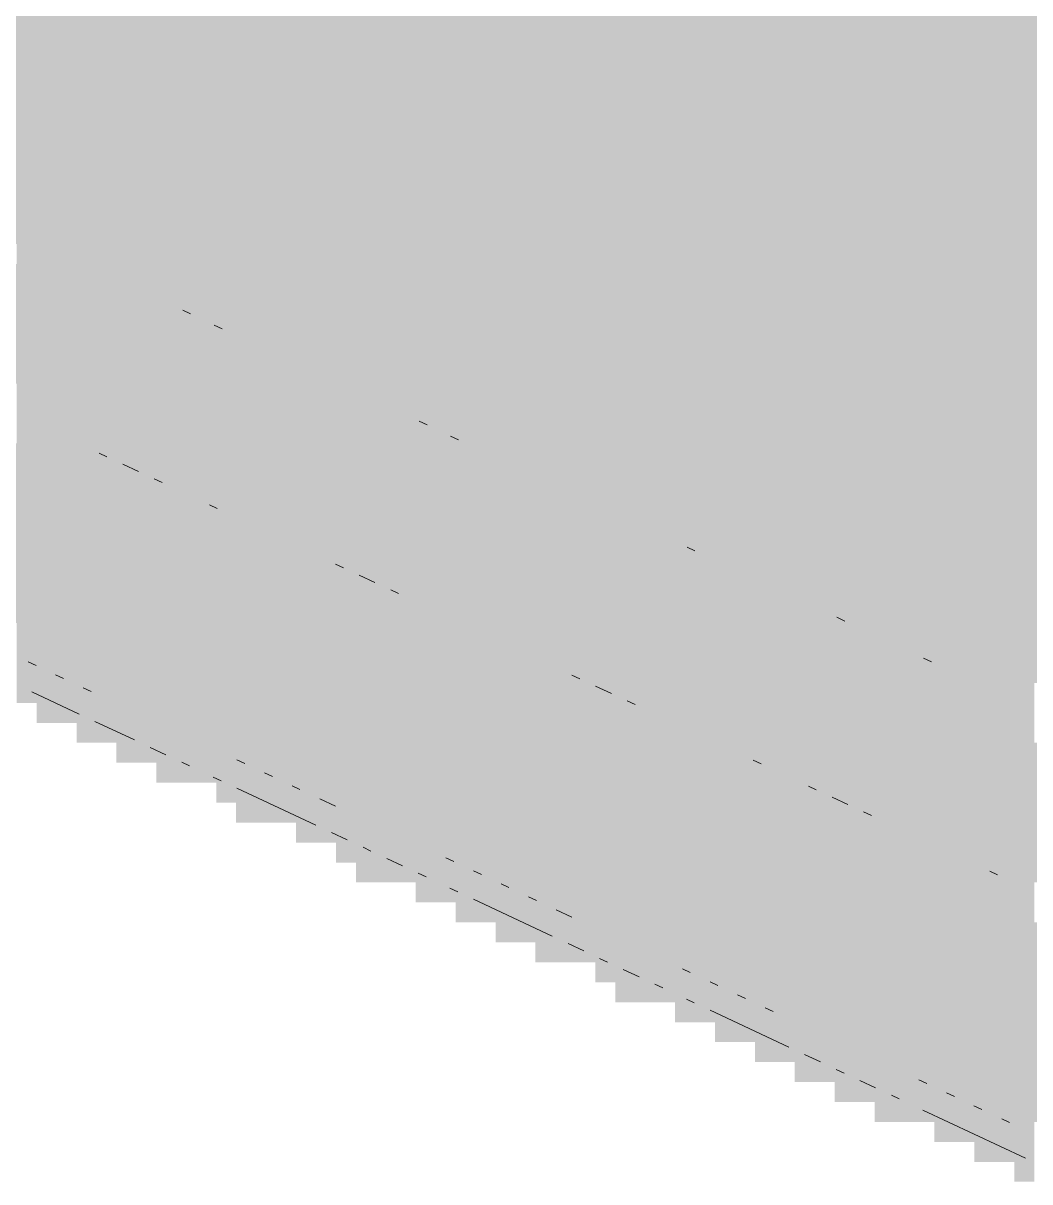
# Paper-space layout '03 3D Building and Roof' of a CAD drawing. Header units: millimetres. Extents: x 5 to 415, y 5 to 292.
# Drawn here: x 251.5 to 256.36, y 60.73 to 66.33 of the extents above; entities that cross this region are included whole.
import ezdxf

# ---------------------------------------------------------------- set-up
doc = ezdxf.new("R2010")
doc.units = ezdxf.units.MM
doc.layers.add('EXISTING', color=7, linetype='Continuous')
doc.layers.add('IMAGES', color=7, linetype='Continuous')

# ---------------------------------------------------------------- blocks, each defined once
blk = doc.blocks.new('SHEET_03')
at = {"layer": 'EXISTING', "color": 250, "lineweight": 9}
for p, q in [((252.3035, 64.9237), (252.2654, 64.9416)), ((252.4557, 64.8522), (252.4177, 64.8701)), ((253.4455, 64.3875), (253.4074, 64.4054)), ((253.5978, 64.3161), (253.5597, 64.3339)), ((251.8617, 64.2516), (251.8997, 64.2338)), ((251.9759, 64.198), (252.052, 64.1623)), ((252.1282, 64.1265), (252.1662, 64.1087)), ((252.3946, 64.0014), (252.4327, 63.9836)), ((254.7398, 63.7799), (254.7017, 63.7978)), ((253.0037, 63.7155), (253.0418, 63.6976)), ((253.1179, 63.6619), (253.194, 63.6261)), ((253.2702, 63.5904), (253.3082, 63.5725)), ((255.4631, 63.4403), (255.425, 63.4582)), ((255.8818, 63.2438), (255.8437, 63.2616)), ((251.5571, 63.225), (251.5191, 63.2429)), ((251.6514, 63.1808), (251.6895, 63.1629)), ((254.1457, 63.1793), (254.1838, 63.1615)), ((251.7656, 62.9907), (251.5371, 63.098)), ((251.8236, 63.0999), (251.7855, 63.1178)), ((254.2599, 63.1257), (254.3361, 63.09)), ((254.4122, 63.0542), (254.4503, 63.0364)), ((252.0322, 62.8655), (251.8418, 62.9549)), ((252.1846, 62.794), (252.1084, 62.8298)), ((252.2988, 62.7404), (252.2607, 62.7583)), ((252.5273, 62.7696), (252.5654, 62.7517)), ((255.0213, 62.7683), (255.0593, 62.7504)), ((252.6992, 62.6889), (252.6611, 62.7067)), ((252.4511, 62.6689), (252.4131, 62.6867)), ((252.7939, 62.6444), (252.832, 62.6265)), ((255.2878, 62.6432), (255.3258, 62.6253)), ((252.9082, 62.4543), (252.5273, 62.6331)), ((253.0037, 62.5459), (252.9276, 62.5816)), ((255.402, 62.5896), (255.4781, 62.5538)), ((255.5542, 62.5181), (255.5923, 62.5002)), ((253.0605, 62.3828), (252.9843, 62.4186)), ((253.1747, 62.3292), (253.1367, 62.347)), ((253.3271, 62.2576), (253.2509, 62.2934)), ((253.5747, 62.2778), (253.5367, 62.2957)), ((253.4413, 62.204), (253.4032, 62.2219)), ((253.6698, 62.2332), (253.7079, 62.2153)), ((256.1633, 62.2321), (256.2014, 62.2143)), ((253.5937, 62.1325), (253.5556, 62.1504)), ((253.8412, 62.1527), (253.8031, 62.1706)), ((254.0507, 61.9179), (253.6698, 62.0967)), ((253.9364, 62.108), (253.9745, 62.0901)), ((254.1457, 62.0098), (254.0696, 62.0455)), ((254.203, 61.8464), (254.1268, 61.8822)), ((254.3172, 61.7928), (254.2792, 61.8107)), ((254.4696, 61.7213), (254.3934, 61.757)), ((254.7167, 61.7417), (254.6787, 61.7596)), ((254.5838, 61.6676), (254.5458, 61.6855)), ((254.8123, 61.6968), (254.8504, 61.6789)), ((254.9832, 61.6166), (254.9451, 61.6345)), ((254.7362, 61.5961), (254.6981, 61.614)), ((255.0789, 61.5716), (255.117, 61.5538)), ((255.1932, 61.3816), (254.8123, 61.5604)), ((255.3455, 61.31), (255.2693, 61.3458)), ((255.4598, 61.2564), (255.4217, 61.2743)), ((255.6121, 61.1849), (255.5359, 61.2206)), ((255.8588, 61.2055), (255.8207, 61.2234)), ((255.7263, 61.1313), (255.6883, 61.1491)), ((255.9548, 61.1604), (255.9929, 61.1425)), ((256.3357, 60.8452), (255.8406, 61.0776)), ((256.1252, 61.0804), (256.0872, 61.0983)), ((256.2214, 61.0353), (256.2595, 61.0174))]:
    blk.add_line(p, q, dxfattribs=at)
at = {"layer": 'IMAGES', "color": 7}
for points in [[(249.5364, 66.3224), (267.2673, 66.3224), (249.5364, 66.4188), (267.2673, 66.4188)], [(249.8255, 66.226), (267.5564, 66.226), (249.8255, 66.3224), (267.5564, 66.3224)], [(250.0182, 66.1296), (267.7491, 66.1296), (250.0182, 66.226), (267.7491, 66.226)], [(250.2109, 66.0332), (268.0382, 66.0332), (250.2109, 66.1296), (268.0382, 66.1296)], [(250.4036, 65.9368), (268.1345, 65.9368), (250.4036, 66.0332), (268.1345, 66.0332)], [(250.6927, 65.8404), (267.8455, 65.8404), (250.6927, 65.9368), (267.8455, 65.9368)], [(250.7891, 65.744), (267.7491, 65.744), (250.7891, 65.8404), (267.7491, 65.8404)], [(251.0782, 65.6476), (267.5564, 65.6476), (251.0782, 65.744), (267.5564, 65.744)], [(251.2709, 65.5512), (267.46, 65.5512), (251.2709, 65.6476), (267.46, 65.6476)], [(251.3673, 65.4548), (267.46, 65.4548), (251.3673, 65.5512), (267.46, 65.5512)], [(251.3673, 65.3584), (251.56, 65.3584), (251.3673, 65.4548), (251.56, 65.4548)], [(251.56, 65.3584), (251.6564, 65.3584), (251.56, 65.4548), (251.6564, 65.4548)], [(251.6564, 65.3584), (267.46, 65.3584), (251.6564, 65.4548), (267.46, 65.4548)], [(251.3673, 65.262), (251.56, 65.262), (251.3673, 65.3584), (251.56, 65.3584)], [(251.56, 65.262), (251.6564, 65.262), (251.56, 65.3584), (251.6564, 65.3584)], [(251.6564, 65.262), (251.7527, 65.262), (251.6564, 65.3584), (251.7527, 65.3584)], [(251.7527, 65.262), (251.8491, 65.262), (251.7527, 65.3584), (251.8491, 65.3584)], [(251.8491, 65.262), (267.46, 65.262), (251.8491, 65.3584), (267.46, 65.3584)], [(251.4636, 65.1656), (251.56, 65.1656), (251.4636, 65.262), (251.56, 65.262)], [(251.56, 65.1656), (251.6564, 65.1656), (251.56, 65.262), (251.6564, 65.262)], [(251.6564, 65.1656), (251.7527, 65.1656), (251.6564, 65.262), (251.7527, 65.262)], [(251.7527, 65.1656), (251.8491, 65.1656), (251.7527, 65.262), (251.8491, 65.262)], [(251.8491, 65.1656), (251.9455, 65.1656), (251.8491, 65.262), (251.9455, 65.262)], [(251.9455, 65.1656), (252.0418, 65.1656), (251.9455, 65.262), (252.0418, 65.262)], [(252.0418, 65.1656), (252.1382, 65.1656), (252.0418, 65.262), (252.1382, 65.262)], [(252.1382, 65.1656), (267.5564, 65.1656), (252.1382, 65.262), (267.5564, 65.262)], [(250.3073, 65.0692), (251.7527, 65.0692), (250.3073, 65.1656), (251.7527, 65.1656)], [(251.7527, 65.0692), (251.8491, 65.0692), (251.7527, 65.1656), (251.8491, 65.1656)], [(251.8491, 65.0692), (251.9455, 65.0692), (251.8491, 65.1656), (251.9455, 65.1656)], [(251.9455, 65.0692), (252.0418, 65.0692), (251.9455, 65.1656), (252.0418, 65.1656)], [(252.0418, 65.0692), (252.1382, 65.0692), (252.0418, 65.1656), (252.1382, 65.1656)], [(252.1382, 65.0692), (252.2345, 65.0692), (252.1382, 65.1656), (252.2345, 65.1656)], [(252.2345, 65.0692), (267.6527, 65.0692), (252.2345, 65.1656), (267.6527, 65.1656)], [(250.5964, 64.9728), (251.7527, 64.9728), (250.5964, 65.0692), (251.7527, 65.0692)], [(251.7527, 64.9728), (251.9455, 64.9728), (251.7527, 65.0692), (251.9455, 65.0692)], [(251.9455, 64.9728), (252.0418, 64.9728), (251.9455, 65.0692), (252.0418, 65.0692)], [(252.0418, 64.9728), (252.2345, 64.9728), (252.0418, 65.0692), (252.2345, 65.0692)], [(252.2345, 64.9728), (252.3309, 64.9728), (252.2345, 65.0692), (252.3309, 65.0692)], [(252.3309, 64.9728), (252.5236, 64.9728), (252.3309, 65.0692), (252.5236, 65.0692)], [(252.5236, 64.9728), (267.8455, 64.9728), (252.5236, 65.0692), (267.8455, 65.0692)], [(250.8855, 64.8764), (251.9455, 64.8764), (250.8855, 64.9728), (251.9455, 64.9728)], [(251.9455, 64.8764), (252.0418, 64.8764), (251.9455, 64.9728), (252.0418, 64.9728)], [(252.0418, 64.8764), (252.1382, 64.8764), (252.0418, 64.9728), (252.1382, 64.9728)], [(252.1382, 64.8764), (252.2345, 64.8764), (252.1382, 64.9728), (252.2345, 64.9728)], [(252.2345, 64.8764), (252.4273, 64.8764), (252.2345, 64.9728), (252.4273, 64.9728)], [(252.4273, 64.8764), (252.5236, 64.8764), (252.4273, 64.9728), (252.5236, 64.9728)], [(252.5236, 64.8764), (252.62, 64.8764), (252.5236, 64.9728), (252.62, 64.9728)], [(252.62, 64.8764), (252.7164, 64.8764), (252.62, 64.9728), (252.7164, 64.9728)], [(252.7164, 64.8764), (268.1345, 64.8764), (252.7164, 64.9728), (268.1345, 64.9728)], [(250.9818, 64.78), (252.1382, 64.78), (250.9818, 64.8764), (252.1382, 64.8764)], [(252.1382, 64.78), (252.2345, 64.78), (252.1382, 64.8764), (252.2345, 64.8764)], [(252.2345, 64.78), (252.4273, 64.78), (252.2345, 64.8764), (252.4273, 64.8764)], [(252.4273, 64.78), (252.7164, 64.78), (252.4273, 64.8764), (252.7164, 64.8764)], [(252.7164, 64.78), (252.8127, 64.78), (252.7164, 64.8764), (252.8127, 64.8764)], [(252.8127, 64.78), (268.2309, 64.78), (252.8127, 64.8764), (268.2309, 64.8764)], [(251.1745, 64.6836), (252.4273, 64.6836), (251.1745, 64.78), (252.4273, 64.78)], [(252.4273, 64.6836), (252.5236, 64.6836), (252.4273, 64.78), (252.5236, 64.78)], [(252.5236, 64.6836), (252.62, 64.6836), (252.5236, 64.78), (252.62, 64.78)], [(252.62, 64.6836), (252.8127, 64.6836), (252.62, 64.78), (252.8127, 64.78)], [(252.8127, 64.6836), (253.0055, 64.6836), (252.8127, 64.78), (253.0055, 64.78)], [(253.0055, 64.6836), (253.1018, 64.6836), (253.0055, 64.78), (253.1018, 64.78)], [(253.1018, 64.6836), (268.52, 64.6836), (253.1018, 64.78), (268.52, 64.78)], [(251.3673, 64.5872), (252.5236, 64.5872), (251.3673, 64.6836), (252.5236, 64.6836)], [(252.5236, 64.5872), (252.62, 64.5872), (252.5236, 64.6836), (252.62, 64.6836)], [(252.62, 64.5872), (252.8127, 64.5872), (252.62, 64.6836), (252.8127, 64.6836)], [(252.8127, 64.5872), (252.9091, 64.5872), (252.8127, 64.6836), (252.9091, 64.6836)], [(252.9091, 64.5872), (253.0055, 64.5872), (252.9091, 64.6836), (253.0055, 64.6836)], [(253.0055, 64.5872), (253.1018, 64.5872), (253.0055, 64.6836), (253.1018, 64.6836)], [(253.1018, 64.5872), (253.1982, 64.5872), (253.1018, 64.6836), (253.1982, 64.6836)], [(253.1982, 64.5872), (253.2945, 64.5872), (253.1982, 64.6836), (253.2945, 64.6836)], [(253.2945, 64.5872), (268.6164, 64.5872), (253.2945, 64.6836), (268.6164, 64.6836)], [(251.4636, 64.4908), (251.56, 64.4908), (251.4636, 64.5872), (251.56, 64.5872)], [(251.56, 64.4908), (252.8127, 64.4908), (251.56, 64.5872), (252.8127, 64.5872)], [(252.8127, 64.4908), (252.9091, 64.4908), (252.8127, 64.5872), (252.9091, 64.5872)], [(252.9091, 64.4908), (253.0055, 64.4908), (252.9091, 64.5872), (253.0055, 64.5872)], [(253.0055, 64.4908), (253.1018, 64.4908), (253.0055, 64.5872), (253.1018, 64.5872)], [(253.1018, 64.4908), (253.2945, 64.4908), (253.1018, 64.5872), (253.2945, 64.5872)], [(253.2945, 64.4908), (253.5836, 64.4908), (253.2945, 64.5872), (253.5836, 64.5872)], [(253.5836, 64.4908), (268.8091, 64.4908), (253.5836, 64.5872), (268.8091, 64.5872)], [(251.4636, 64.3944), (251.56, 64.3944), (251.4636, 64.4908), (251.56, 64.4908)], [(251.56, 64.3944), (251.6564, 64.3944), (251.56, 64.4908), (251.6564, 64.4908)], [(251.6564, 64.3944), (251.7527, 64.3944), (251.6564, 64.4908), (251.7527, 64.4908)], [(251.7527, 64.3944), (253.0055, 64.3944), (251.7527, 64.4908), (253.0055, 64.4908)], [(253.0055, 64.3944), (253.1018, 64.3944), (253.0055, 64.4908), (253.1018, 64.4908)], [(253.1018, 64.3944), (253.1982, 64.3944), (253.1018, 64.4908), (253.1982, 64.4908)], [(253.1982, 64.3944), (253.2945, 64.3944), (253.1982, 64.4908), (253.2945, 64.4908)], [(253.2945, 64.3944), (253.3909, 64.3944), (253.2945, 64.4908), (253.3909, 64.4908)], [(253.3909, 64.3944), (253.4873, 64.3944), (253.3909, 64.4908), (253.4873, 64.4908)], [(253.4873, 64.3944), (253.5836, 64.3944), (253.4873, 64.4908), (253.5836, 64.4908)], [(253.5836, 64.3944), (253.68, 64.3944), (253.5836, 64.4908), (253.68, 64.4908)], [(253.68, 64.3944), (272.8564, 64.3944), (253.68, 64.4908), (272.8564, 64.4908)], [(251.4636, 64.298), (251.56, 64.298), (251.4636, 64.3944), (251.56, 64.3944)], [(251.56, 64.298), (251.7527, 64.298), (251.56, 64.3944), (251.7527, 64.3944)], [(251.7527, 64.298), (251.8491, 64.298), (251.7527, 64.3944), (251.8491, 64.3944)], [(251.8491, 64.298), (251.9455, 64.298), (251.8491, 64.3944), (251.9455, 64.3944)], [(251.9455, 64.298), (252.0418, 64.298), (251.9455, 64.3944), (252.0418, 64.3944)], [(252.0418, 64.298), (252.1382, 64.298), (252.0418, 64.3944), (252.1382, 64.3944)], [(252.1382, 64.298), (253.1018, 64.298), (252.1382, 64.3944), (253.1018, 64.3944)], [(253.1018, 64.298), (253.2945, 64.298), (253.1018, 64.3944), (253.2945, 64.3944)], [(253.2945, 64.298), (253.3909, 64.298), (253.2945, 64.3944), (253.3909, 64.3944)], [(253.3909, 64.298), (253.4873, 64.298), (253.3909, 64.3944), (253.4873, 64.3944)], [(253.4873, 64.298), (253.5836, 64.298), (253.4873, 64.3944), (253.5836, 64.3944)], [(253.5836, 64.298), (253.68, 64.298), (253.5836, 64.3944), (253.68, 64.3944)], [(253.68, 64.298), (253.7764, 64.298), (253.68, 64.3944), (253.7764, 64.3944)], [(253.7764, 64.298), (253.8727, 64.298), (253.7764, 64.3944), (253.8727, 64.3944)], [(253.8727, 64.298), (272.5673, 64.298), (253.8727, 64.3944), (272.5673, 64.3944)], [(249.5364, 64.2016), (251.56, 64.2016), (249.5364, 64.298), (251.56, 64.298)], [(251.56, 64.2016), (251.6564, 64.2016), (251.56, 64.298), (251.6564, 64.298)], [(251.6564, 64.2016), (251.7527, 64.2016), (251.6564, 64.298), (251.7527, 64.298)], [(251.7527, 64.2016), (251.8491, 64.2016), (251.7527, 64.298), (251.8491, 64.298)], [(251.8491, 64.2016), (251.9455, 64.2016), (251.8491, 64.298), (251.9455, 64.298)], [(251.9455, 64.2016), (252.0418, 64.2016), (251.9455, 64.298), (252.0418, 64.298)], [(252.0418, 64.2016), (252.1382, 64.2016), (252.0418, 64.298), (252.1382, 64.298)], [(252.1382, 64.2016), (252.2345, 64.2016), (252.1382, 64.298), (252.2345, 64.298)], [(252.2345, 64.2016), (253.3909, 64.2016), (252.2345, 64.298), (253.3909, 64.298)], [(253.3909, 64.2016), (253.4873, 64.2016), (253.3909, 64.298), (253.4873, 64.298)], [(253.4873, 64.2016), (253.5836, 64.2016), (253.4873, 64.298), (253.5836, 64.298)], [(253.5836, 64.2016), (253.68, 64.2016), (253.5836, 64.298), (253.68, 64.298)], [(253.68, 64.1052), (253.7764, 64.1052), (253.68, 64.298), (253.7764, 64.298)], [(253.7764, 64.2016), (253.8727, 64.2016), (253.7764, 64.298), (253.8727, 64.298)], [(253.8727, 64.2016), (253.9691, 64.2016), (253.8727, 64.298), (253.9691, 64.298)], [(253.9691, 64.2016), (254.0655, 64.2016), (253.9691, 64.298), (254.0655, 64.298)], [(254.0655, 64.2016), (254.1618, 64.2016), (254.0655, 64.298), (254.1618, 64.298)], [(254.1618, 64.2016), (272.4709, 64.2016), (254.1618, 64.298), (272.4709, 64.298)], [(249.7291, 64.1052), (251.8491, 64.1052), (249.7291, 64.2016), (251.8491, 64.2016)], [(251.8491, 64.1052), (251.9455, 64.1052), (251.8491, 64.2016), (251.9455, 64.2016)], [(251.9455, 64.1052), (252.0418, 64.1052), (251.9455, 64.2016), (252.0418, 64.2016)], [(252.0418, 64.1052), (252.1382, 64.1052), (252.0418, 64.2016), (252.1382, 64.2016)], [(252.1382, 64.1052), (252.2345, 64.1052), (252.1382, 64.2016), (252.2345, 64.2016)], [(252.2345, 64.1052), (252.3309, 64.1052), (252.2345, 64.2016), (252.3309, 64.2016)], [(252.3309, 64.1052), (252.5236, 64.1052), (252.3309, 64.2016), (252.5236, 64.2016)], [(252.5236, 64.1052), (253.5836, 64.1052), (252.5236, 64.2016), (253.5836, 64.2016)], [(253.5836, 64.1052), (253.68, 64.1052), (253.5836, 64.2016), (253.68, 64.2016)], [(253.7764, 64.1052), (253.8727, 64.1052), (253.7764, 64.2016), (253.8727, 64.2016)], [(253.8727, 64.1052), (253.9691, 64.1052), (253.8727, 64.2016), (253.9691, 64.2016)], [(253.9691, 64.1052), (254.0655, 64.1052), (253.9691, 64.2016), (254.0655, 64.2016)], [(254.0655, 64.1052), (254.1618, 64.1052), (254.0655, 64.2016), (254.1618, 64.2016)], [(254.1618, 64.1052), (254.2582, 64.1052), (254.1618, 64.2016), (254.2582, 64.2016)], [(254.2582, 64.1052), (272.0855, 64.1052), (254.2582, 64.2016), (272.0855, 64.2016)], [(249.9218, 64.0088), (252.0418, 64.0088), (249.9218, 64.1052), (252.0418, 64.1052)], [(252.0418, 64.0088), (252.1382, 64.0088), (252.0418, 64.1052), (252.1382, 64.1052)], [(252.1382, 64.0088), (252.3309, 64.0088), (252.1382, 64.1052), (252.3309, 64.1052)], [(252.3309, 64.0088), (252.5236, 64.0088), (252.3309, 64.1052), (252.5236, 64.1052)], [(252.5236, 64.0088), (252.62, 64.0088), (252.5236, 64.1052), (252.62, 64.1052)], [(252.62, 64.0088), (252.7164, 64.0088), (252.62, 64.1052), (252.7164, 64.1052)], [(252.7164, 64.0088), (253.8727, 64.0088), (252.7164, 64.1052), (253.8727, 64.1052)], [(253.8727, 64.0088), (253.9691, 64.0088), (253.8727, 64.1052), (253.9691, 64.1052)], [(253.9691, 64.0088), (254.0655, 64.0088), (253.9691, 64.1052), (254.0655, 64.1052)], [(254.0655, 64.0088), (254.1618, 64.0088), (254.0655, 64.1052), (254.1618, 64.1052)], [(254.1618, 64.0088), (254.2582, 64.0088), (254.1618, 64.1052), (254.2582, 64.1052)], [(254.2582, 64.0088), (254.4509, 64.0088), (254.2582, 64.1052), (254.4509, 64.1052)], [(254.4509, 64.0088), (254.5473, 64.0088), (254.4509, 64.1052), (254.5473, 64.1052)], [(254.5473, 64.0088), (271.9891, 64.0088), (254.5473, 64.1052), (271.9891, 64.1052)], [(250.1145, 63.9124), (252.1382, 63.9124), (250.1145, 64.0088), (252.1382, 64.0088)], [(252.1382, 63.9124), (252.2345, 63.9124), (252.1382, 64.0088), (252.2345, 64.0088)], [(252.2345, 63.9124), (252.3309, 63.9124), (252.2345, 64.0088), (252.3309, 64.0088)], [(252.3309, 63.9124), (252.4273, 63.9124), (252.3309, 64.0088), (252.4273, 64.0088)], [(252.4273, 63.9124), (252.5236, 63.9124), (252.4273, 64.0088), (252.5236, 64.0088)], [(252.5236, 63.816), (252.62, 63.816), (252.5236, 64.0088), (252.62, 64.0088)], [(252.62, 63.9124), (252.7164, 63.9124), (252.62, 64.0088), (252.7164, 64.0088)], [(252.7164, 63.9124), (252.8127, 63.9124), (252.7164, 64.0088), (252.8127, 64.0088)], [(252.8127, 63.9124), (253.9691, 63.9124), (252.8127, 64.0088), (253.9691, 64.0088)], [(253.9691, 63.9124), (254.0655, 63.9124), (253.9691, 64.0088), (254.0655, 64.0088)], [(254.0655, 63.9124), (254.1618, 63.9124), (254.0655, 64.0088), (254.1618, 64.0088)], [(254.1618, 63.9124), (254.2582, 63.9124), (254.1618, 64.0088), (254.2582, 64.0088)], [(254.2582, 63.9124), (254.5473, 63.9124), (254.2582, 64.0088), (254.5473, 64.0088)], [(254.5473, 63.9124), (254.6436, 63.9124), (254.5473, 64.0088), (254.6436, 64.0088)], [(254.6436, 63.9124), (254.74, 63.9124), (254.6436, 64.0088), (254.74, 64.0088)], [(254.74, 63.9124), (271.7964, 63.9124), (254.74, 64.0088), (271.7964, 64.0088)], [(250.4036, 63.816), (252.4273, 63.816), (250.4036, 63.9124), (252.4273, 63.9124)], [(252.4273, 63.816), (252.5236, 63.816), (252.4273, 63.9124), (252.5236, 63.9124)], [(252.62, 63.816), (252.7164, 63.816), (252.62, 63.9124), (252.7164, 63.9124)], [(252.7164, 63.816), (252.9091, 63.816), (252.7164, 63.9124), (252.9091, 63.9124)], [(252.9091, 63.816), (253.0055, 63.816), (252.9091, 63.9124), (253.0055, 63.9124)], [(253.0055, 63.816), (253.1018, 63.816), (253.0055, 63.9124), (253.1018, 63.9124)], [(253.1018, 63.816), (254.2582, 63.816), (253.1018, 63.9124), (254.2582, 63.9124)], [(254.2582, 63.816), (254.3545, 63.816), (254.2582, 63.9124), (254.3545, 63.9124)], [(254.3545, 63.816), (254.4509, 63.816), (254.3545, 63.9124), (254.4509, 63.9124)], [(254.4509, 63.816), (254.5473, 63.816), (254.4509, 63.9124), (254.5473, 63.9124)], [(254.5473, 63.816), (254.6436, 63.816), (254.5473, 63.9124), (254.6436, 63.9124)], [(254.6436, 63.816), (254.74, 63.816), (254.6436, 63.9124), (254.74, 63.9124)], [(254.74, 63.816), (254.8364, 63.816), (254.74, 63.9124), (254.8364, 63.9124)], [(254.8364, 63.816), (254.9327, 63.816), (254.8364, 63.9124), (254.9327, 63.9124)], [(254.9327, 63.816), (271.5073, 63.816), (254.9327, 63.9124), (271.5073, 63.9124)], [(250.5964, 63.7196), (252.62, 63.7196), (250.5964, 63.816), (252.62, 63.816)], [(252.62, 63.7196), (252.7164, 63.7196), (252.62, 63.816), (252.7164, 63.816)], [(252.7164, 63.7196), (252.8127, 63.7196), (252.7164, 63.816), (252.8127, 63.816)], [(252.8127, 63.7196), (252.9091, 63.7196), (252.8127, 63.816), (252.9091, 63.816)], [(252.9091, 63.7196), (253.0055, 63.7196), (252.9091, 63.816), (253.0055, 63.816)], [(253.0055, 63.7196), (253.1018, 63.7196), (253.0055, 63.816), (253.1018, 63.816)], [(253.1018, 63.7196), (253.1982, 63.7196), (253.1018, 63.816), (253.1982, 63.816)], [(253.1982, 63.7196), (253.2945, 63.7196), (253.1982, 63.816), (253.2945, 63.816)], [(253.2945, 63.7196), (254.4509, 63.7196), (253.2945, 63.816), (254.4509, 63.816)], [(254.4509, 63.7196), (254.5473, 63.7196), (254.4509, 63.816), (254.5473, 63.816)], [(254.5473, 63.7196), (254.6436, 63.7196), (254.5473, 63.816), (254.6436, 63.816)], [(254.6436, 63.7196), (254.74, 63.7196), (254.6436, 63.816), (254.74, 63.816)], [(254.74, 63.7196), (254.8364, 63.7196), (254.74, 63.816), (254.8364, 63.816)], [(254.8364, 63.7196), (254.9327, 63.7196), (254.8364, 63.816), (254.9327, 63.816)], [(254.9327, 63.7196), (255.0291, 63.7196), (254.9327, 63.816), (255.0291, 63.816)], [(255.0291, 63.7196), (271.4109, 63.7196), (255.0291, 63.816), (271.4109, 63.816)], [(250.6927, 63.6232), (252.8127, 63.6232), (250.6927, 63.7196), (252.8127, 63.7196)], [(252.8127, 63.6232), (252.9091, 63.6232), (252.8127, 63.7196), (252.9091, 63.7196)], [(252.9091, 63.6232), (253.1982, 63.6232), (252.9091, 63.7196), (253.1982, 63.7196)], [(253.1982, 63.6232), (253.2945, 63.6232), (253.1982, 63.7196), (253.2945, 63.7196)], [(253.2945, 63.6232), (253.3909, 63.6232), (253.2945, 63.7196), (253.3909, 63.7196)], [(253.3909, 63.6232), (253.4873, 63.6232), (253.3909, 63.7196), (253.4873, 63.7196)], [(253.4873, 63.6232), (254.5473, 63.6232), (253.4873, 63.7196), (254.5473, 63.7196)], [(254.5473, 63.6232), (254.74, 63.6232), (254.5473, 63.7196), (254.74, 63.7196)], [(254.74, 63.6232), (254.8364, 63.6232), (254.74, 63.7196), (254.8364, 63.7196)], [(254.8364, 63.6232), (254.9327, 63.6232), (254.8364, 63.7196), (254.9327, 63.7196)], [(254.9327, 63.6232), (255.0291, 63.6232), (254.9327, 63.7196), (255.0291, 63.7196)], [(255.0291, 63.6232), (255.1255, 63.6232), (255.0291, 63.7196), (255.1255, 63.7196)], [(255.1255, 63.6232), (255.2218, 63.6232), (255.1255, 63.7196), (255.2218, 63.7196)], [(255.2218, 63.6232), (255.3182, 63.6232), (255.2218, 63.7196), (255.3182, 63.7196)], [(255.3182, 63.6232), (255.4145, 63.6232), (255.3182, 63.7196), (255.4145, 63.7196)], [(255.4145, 63.6232), (271.1218, 63.6232), (255.4145, 63.7196), (271.1218, 63.7196)], [(250.9818, 63.5267), (253.0055, 63.5267), (250.9818, 63.6232), (253.0055, 63.6232)], [(253.0055, 63.5267), (253.1018, 63.5267), (253.0055, 63.6232), (253.1018, 63.6232)], [(253.1018, 63.5267), (253.1982, 63.5267), (253.1018, 63.6232), (253.1982, 63.6232)], [(253.1982, 63.5267), (253.2945, 63.5267), (253.1982, 63.6232), (253.2945, 63.6232)], [(253.2945, 63.5267), (253.3909, 63.5267), (253.2945, 63.6232), (253.3909, 63.6232)], [(253.3909, 63.5267), (253.4873, 63.5267), (253.3909, 63.6232), (253.4873, 63.6232)], [(253.4873, 63.5267), (253.5836, 63.5267), (253.4873, 63.6232), (253.5836, 63.6232)], [(253.5836, 63.5267), (254.9327, 63.5267), (253.5836, 63.6232), (254.9327, 63.6232)], [(254.9327, 63.5267), (255.1255, 63.5267), (254.9327, 63.6232), (255.1255, 63.6232)], [(255.1255, 63.5267), (255.4145, 63.5267), (255.1255, 63.6232), (255.4145, 63.6232)], [(255.4145, 63.5267), (255.5109, 63.5267), (255.4145, 63.6232), (255.5109, 63.6232)], [(255.5109, 63.5267), (255.6073, 63.5267), (255.5109, 63.6232), (255.6073, 63.6232)], [(255.6073, 63.5267), (270.9291, 63.5267), (255.6073, 63.6232), (270.9291, 63.6232)], [(251.1745, 63.4303), (253.2945, 63.4303), (251.1745, 63.5267), (253.2945, 63.5267)], [(253.2945, 63.4303), (253.5836, 63.4303), (253.2945, 63.5267), (253.5836, 63.5267)], [(253.5836, 63.4303), (253.68, 63.4303), (253.5836, 63.5267), (253.68, 63.5267)], [(253.68, 63.4303), (253.7764, 63.4303), (253.68, 63.5267), (253.7764, 63.5267)], [(253.7764, 63.4303), (253.8727, 63.4303), (253.7764, 63.5267), (253.8727, 63.5267)], [(253.8727, 63.4303), (255.2218, 63.4303), (253.8727, 63.5267), (255.2218, 63.5267)], [(255.2218, 63.4303), (255.3182, 63.4303), (255.2218, 63.5267), (255.3182, 63.5267)], [(255.3182, 63.4303), (255.6073, 63.4303), (255.3182, 63.5267), (255.6073, 63.5267)], [(255.6073, 63.4303), (255.7036, 63.4303), (255.6073, 63.5267), (255.7036, 63.5267)], [(255.7036, 63.4303), (255.8, 63.4303), (255.7036, 63.5267), (255.8, 63.5267)], [(255.8, 63.4303), (270.8327, 63.4303), (255.8, 63.5267), (270.8327, 63.5267)], [(251.4636, 63.3339), (253.3909, 63.3339), (251.4636, 63.4303), (253.3909, 63.4303)], [(253.3909, 63.3339), (253.4873, 63.3339), (253.3909, 63.4303), (253.4873, 63.4303)], [(253.4873, 63.3339), (253.68, 63.3339), (253.4873, 63.4303), (253.68, 63.4303)], [(253.68, 63.3339), (253.7764, 63.3339), (253.68, 63.4303), (253.7764, 63.4303)], [(253.7764, 63.3339), (253.8727, 63.3339), (253.7764, 63.4303), (253.8727, 63.4303)], [(253.8727, 63.3339), (253.9691, 63.3339), (253.8727, 63.4303), (253.9691, 63.4303)], [(253.9691, 63.3339), (254.0655, 63.3339), (253.9691, 63.4303), (254.0655, 63.4303)], [(254.0655, 63.3339), (255.3182, 63.3339), (254.0655, 63.4303), (255.3182, 63.4303)], [(255.3182, 63.3339), (255.4145, 63.3339), (255.3182, 63.4303), (255.4145, 63.4303)], [(255.4145, 63.3339), (255.5109, 63.3339), (255.4145, 63.4303), (255.5109, 63.4303)], [(255.5109, 63.3339), (255.6073, 63.3339), (255.5109, 63.4303), (255.6073, 63.4303)], [(255.6073, 63.3339), (255.7036, 63.3339), (255.6073, 63.4303), (255.7036, 63.4303)], [(255.7036, 63.3339), (255.8, 63.3339), (255.7036, 63.4303), (255.8, 63.4303)], [(255.8, 63.3339), (255.8964, 63.3339), (255.8, 63.4303), (255.8964, 63.4303)], [(255.8964, 63.3339), (255.9927, 63.3339), (255.8964, 63.4303), (255.9927, 63.4303)], [(255.9927, 63.3339), (270.64, 63.3339), (255.9927, 63.4303), (270.64, 63.4303)], [(251.4636, 63.2375), (251.56, 63.2375), (251.4636, 63.3339), (251.56, 63.3339)], [(251.56, 63.2375), (253.5836, 63.2375), (251.56, 63.3339), (253.5836, 63.3339)], [(253.5836, 63.2375), (253.68, 63.2375), (253.5836, 63.3339), (253.68, 63.3339)], [(253.68, 63.2375), (253.7764, 63.2375), (253.68, 63.3339), (253.7764, 63.3339)], [(253.7764, 63.2375), (253.8727, 63.2375), (253.7764, 63.3339), (253.8727, 63.3339)], [(253.8727, 63.2375), (253.9691, 63.2375), (253.8727, 63.3339), (253.9691, 63.3339)], [(253.9691, 63.2375), (254.0655, 63.2375), (253.9691, 63.3339), (254.0655, 63.3339)], [(254.0655, 63.2375), (254.1618, 63.2375), (254.0655, 63.3339), (254.1618, 63.3339)], [(254.1618, 63.2375), (254.2582, 63.2375), (254.1618, 63.3339), (254.2582, 63.3339)], [(254.2582, 63.2375), (255.4145, 63.2375), (254.2582, 63.3339), (255.4145, 63.3339)], [(255.4145, 63.2375), (255.5109, 63.2375), (255.4145, 63.3339), (255.5109, 63.3339)], [(255.5109, 63.2375), (255.6073, 63.2375), (255.5109, 63.3339), (255.6073, 63.3339)], [(255.6073, 63.2375), (255.7036, 63.2375), (255.6073, 63.3339), (255.7036, 63.3339)], [(255.7036, 63.2375), (255.9927, 63.2375), (255.7036, 63.3339), (255.9927, 63.3339)], [(255.9927, 63.2375), (256.1855, 63.2375), (255.9927, 63.3339), (256.1855, 63.3339)], [(256.1855, 63.2375), (270.4473, 63.2375), (256.1855, 63.3339), (270.4473, 63.3339)], [(251.4636, 63.1411), (251.6564, 63.1411), (251.4636, 63.2375), (251.6564, 63.2375)], [(251.6564, 63.1411), (251.7527, 63.1411), (251.6564, 63.2375), (251.7527, 63.2375)], [(251.7527, 63.1411), (253.8727, 63.1411), (251.7527, 63.2375), (253.8727, 63.2375)], [(253.8727, 63.1411), (254.0655, 63.1411), (253.8727, 63.2375), (254.0655, 63.2375)], [(254.0655, 63.1411), (254.1618, 63.1411), (254.0655, 63.2375), (254.1618, 63.2375)], [(254.1618, 63.1411), (254.2582, 63.1411), (254.1618, 63.2375), (254.2582, 63.2375)], [(254.2582, 63.1411), (254.3545, 63.1411), (254.2582, 63.2375), (254.3545, 63.2375)], [(254.3545, 63.1411), (254.4509, 63.1411), (254.3545, 63.2375), (254.4509, 63.2375)], [(254.4509, 63.1411), (255.7036, 63.1411), (254.4509, 63.2375), (255.7036, 63.2375)], [(255.7036, 63.1411), (255.8, 63.1411), (255.7036, 63.2375), (255.8, 63.2375)], [(255.8, 63.1411), (255.9927, 63.1411), (255.8, 63.2375), (255.9927, 63.2375)], [(255.9927, 63.1411), (256.0891, 63.1411), (255.9927, 63.2375), (256.0891, 63.2375)], [(256.0891, 63.1411), (256.1855, 63.1411), (256.0891, 63.2375), (256.1855, 63.2375)], [(256.1855, 63.1411), (256.2818, 63.1411), (256.1855, 63.2375), (256.2818, 63.2375)], [(256.2818, 63.1411), (256.4745, 63.1411), (256.2818, 63.2375), (256.4745, 63.2375)], [(251.4636, 63.0447), (251.56, 63.0447), (251.4636, 63.1411), (251.56, 63.1411)], [(251.56, 63.0447), (251.8491, 63.0447), (251.56, 63.1411), (251.8491, 63.1411)], [(251.8491, 63.0447), (251.9455, 63.0447), (251.8491, 63.1411), (251.9455, 63.1411)], [(251.9455, 63.0447), (253.9691, 63.0447), (251.9455, 63.1411), (253.9691, 63.1411)], [(253.9691, 63.0447), (254.0655, 63.0447), (253.9691, 63.1411), (254.0655, 63.1411)], [(254.0655, 63.0447), (254.1618, 63.0447), (254.0655, 63.1411), (254.1618, 63.1411)], [(254.1618, 63.0447), (254.2582, 63.0447), (254.1618, 63.1411), (254.2582, 63.1411)], [(254.2582, 63.0447), (254.3545, 63.0447), (254.2582, 63.1411), (254.3545, 63.1411)], [(254.3545, 63.0447), (254.4509, 63.0447), (254.3545, 63.1411), (254.4509, 63.1411)], [(254.4509, 63.0447), (254.5473, 63.0447), (254.4509, 63.1411), (254.5473, 63.1411)], [(254.5473, 63.0447), (254.6436, 63.0447), (254.5473, 63.1411), (254.6436, 63.1411)], [(254.6436, 63.0447), (255.8, 63.0447), (254.6436, 63.1411), (255.8, 63.1411)], [(255.8, 63.0447), (255.8964, 63.0447), (255.8, 63.1411), (255.8964, 63.1411)], [(255.8964, 63.0447), (255.9927, 63.0447), (255.8964, 63.1411), (255.9927, 63.1411)], [(255.9927, 63.0447), (256.1855, 63.0447), (255.9927, 63.1411), (256.1855, 63.1411)], [(256.1855, 63.0447), (256.2818, 63.0447), (256.1855, 63.1411), (256.2818, 63.1411)], [(256.2818, 63.0447), (256.3782, 63.0447), (256.2818, 63.1411), (256.3782, 63.1411)], [(251.56, 62.9483), (251.6564, 62.9483), (251.56, 63.0447), (251.6564, 63.0447)], [(251.6564, 62.9483), (252.0418, 62.9483), (251.6564, 63.0447), (252.0418, 63.0447)], [(252.0418, 62.9483), (252.1382, 62.9483), (252.0418, 63.0447), (252.1382, 63.0447)], [(252.1382, 62.9483), (254.2582, 62.9483), (252.1382, 63.0447), (254.2582, 63.0447)], [(254.2582, 62.9483), (254.3545, 62.9483), (254.2582, 63.0447), (254.3545, 63.0447)], [(254.3545, 62.9483), (254.5473, 62.9483), (254.3545, 63.0447), (254.5473, 63.0447)], [(254.5473, 62.9483), (254.6436, 62.9483), (254.5473, 63.0447), (254.6436, 63.0447)], [(254.6436, 62.9483), (254.8364, 62.9483), (254.6436, 63.0447), (254.8364, 63.0447)], [(254.8364, 62.9483), (254.9327, 62.9483), (254.8364, 63.0447), (254.9327, 63.0447)], [(254.9327, 62.9483), (256.0891, 62.9483), (254.9327, 63.0447), (256.0891, 63.0447)], [(256.0891, 62.9483), (256.1855, 62.9483), (256.0891, 63.0447), (256.1855, 63.0447)], [(256.1855, 62.9483), (256.2818, 62.9483), (256.1855, 63.0447), (256.2818, 63.0447)], [(256.2818, 62.9483), (256.3782, 62.9483), (256.2818, 63.0447), (256.3782, 63.0447)], [(251.7527, 62.8519), (251.8491, 62.8519), (251.7527, 62.9483), (251.8491, 62.9483)], [(251.8491, 62.8519), (252.2345, 62.8519), (251.8491, 62.9483), (252.2345, 62.9483)], [(252.2345, 62.8519), (252.3309, 62.8519), (252.2345, 62.9483), (252.3309, 62.9483)], [(252.3309, 62.8519), (252.4273, 62.8519), (252.3309, 62.9483), (252.4273, 62.9483)], [(252.4273, 62.8519), (254.4509, 62.8519), (252.4273, 62.9483), (254.4509, 62.9483)], [(254.4509, 62.8519), (254.5473, 62.8519), (254.4509, 62.9483), (254.5473, 62.9483)], [(254.5473, 62.8519), (254.74, 62.8519), (254.5473, 62.9483), (254.74, 62.9483)], [(254.74, 62.8519), (254.8364, 62.8519), (254.74, 62.9483), (254.8364, 62.9483)], [(254.8364, 62.8519), (254.9327, 62.8519), (254.8364, 62.9483), (254.9327, 62.9483)], [(254.9327, 62.8519), (255.1255, 62.8519), (254.9327, 62.9483), (255.1255, 62.9483)], [(255.1255, 62.8519), (256.2818, 62.8519), (255.1255, 62.9483), (256.2818, 62.9483)], [(256.2818, 62.8519), (256.3782, 62.8519), (256.2818, 62.9483), (256.3782, 62.9483)], [(251.9455, 62.7555), (252.0418, 62.7555), (251.9455, 62.8519), (252.0418, 62.8519)], [(252.0418, 62.7555), (252.1382, 62.7555), (252.0418, 62.8519), (252.1382, 62.8519)], [(252.1382, 62.7555), (252.5236, 62.7555), (252.1382, 62.8519), (252.5236, 62.8519)], [(252.5236, 62.7555), (252.62, 62.7555), (252.5236, 62.8519), (252.62, 62.8519)], [(252.62, 62.7555), (254.74, 62.7555), (252.62, 62.8519), (254.74, 62.8519)], [(254.74, 62.7555), (254.8364, 62.7555), (254.74, 62.8519), (254.8364, 62.8519)], [(254.8364, 62.7555), (254.9327, 62.7555), (254.8364, 62.8519), (254.9327, 62.8519)], [(254.9327, 62.7555), (255.0291, 62.7555), (254.9327, 62.8519), (255.0291, 62.8519)], [(255.0291, 62.7555), (255.1255, 62.7555), (255.0291, 62.8519), (255.1255, 62.8519)], [(255.1255, 62.7555), (255.2218, 62.7555), (255.1255, 62.8519), (255.2218, 62.8519)], [(255.2218, 62.7555), (255.3182, 62.7555), (255.2218, 62.8519), (255.3182, 62.8519)], [(255.3182, 62.7555), (256.4745, 62.7555), (255.3182, 62.8519), (256.4745, 62.8519)], [(252.1382, 62.6591), (252.2345, 62.6591), (252.1382, 62.7555), (252.2345, 62.7555)], [(252.2345, 62.6591), (252.3309, 62.6591), (252.2345, 62.7555), (252.3309, 62.7555)], [(252.3309, 62.6591), (252.4273, 62.6591), (252.3309, 62.7555), (252.4273, 62.7555)], [(252.4273, 62.6591), (252.7164, 62.6591), (252.4273, 62.7555), (252.7164, 62.7555)], [(252.7164, 62.6591), (252.8127, 62.6591), (252.7164, 62.7555), (252.8127, 62.7555)], [(252.8127, 62.6591), (254.9327, 62.6591), (252.8127, 62.7555), (254.9327, 62.7555)], [(254.9327, 62.6591), (255.0291, 62.6591), (254.9327, 62.7555), (255.0291, 62.7555)], [(255.0291, 62.6591), (255.1255, 62.6591), (255.0291, 62.7555), (255.1255, 62.7555)], [(255.1255, 62.6591), (255.2218, 62.6591), (255.1255, 62.7555), (255.2218, 62.7555)], [(255.2218, 62.6591), (255.3182, 62.6591), (255.2218, 62.7555), (255.3182, 62.7555)], [(255.3182, 62.6591), (255.4145, 62.6591), (255.3182, 62.7555), (255.4145, 62.7555)], [(255.4145, 62.6591), (255.5109, 62.6591), (255.4145, 62.7555), (255.5109, 62.7555)], [(255.5109, 62.6591), (255.6073, 62.6591), (255.5109, 62.7555), (255.6073, 62.7555)], [(255.6073, 62.6591), (256.6673, 62.6591), (255.6073, 62.7555), (256.6673, 62.7555)], [(252.4273, 62.5627), (252.5236, 62.5627), (252.4273, 62.6591), (252.5236, 62.6591)], [(252.5236, 62.5627), (252.9091, 62.5627), (252.5236, 62.6591), (252.9091, 62.6591)], [(252.9091, 62.5627), (253.0055, 62.5627), (252.9091, 62.6591), (253.0055, 62.6591)], [(253.0055, 62.5627), (255.1255, 62.5627), (253.0055, 62.6591), (255.1255, 62.6591)], [(255.1255, 62.5627), (255.2218, 62.5627), (255.1255, 62.6591), (255.2218, 62.6591)], [(255.2218, 62.5627), (255.4145, 62.5627), (255.2218, 62.6591), (255.4145, 62.6591)], [(255.4145, 62.5627), (255.5109, 62.5627), (255.4145, 62.6591), (255.5109, 62.6591)], [(255.5109, 62.5627), (255.6073, 62.5627), (255.5109, 62.6591), (255.6073, 62.6591)], [(255.6073, 62.5627), (255.7036, 62.5627), (255.6073, 62.6591), (255.7036, 62.6591)], [(255.7036, 62.5627), (256.86, 62.5627), (255.7036, 62.6591), (256.86, 62.6591)], [(252.5236, 62.4663), (252.7164, 62.4663), (252.5236, 62.5627), (252.7164, 62.5627)], [(252.7164, 62.4663), (252.8127, 62.4663), (252.7164, 62.5627), (252.8127, 62.5627)], [(252.8127, 62.4663), (253.1018, 62.4663), (252.8127, 62.5627), (253.1018, 62.5627)], [(253.1018, 62.4663), (253.1982, 62.4663), (253.1018, 62.5627), (253.1982, 62.5627)], [(253.1982, 62.4663), (255.3182, 62.4663), (253.1982, 62.5627), (255.3182, 62.5627)], [(255.3182, 62.4663), (255.4145, 62.4663), (255.3182, 62.5627), (255.4145, 62.5627)], [(255.4145, 62.4663), (255.6073, 62.4663), (255.4145, 62.5627), (255.6073, 62.5627)], [(255.6073, 62.3699), (255.7036, 62.3699), (255.6073, 62.5627), (255.7036, 62.5627)], [(255.7036, 62.4663), (255.8, 62.4663), (255.7036, 62.5627), (255.8, 62.5627)], [(255.8, 62.4663), (255.8964, 62.4663), (255.8, 62.5627), (255.8964, 62.5627)], [(255.8964, 62.4663), (257.1491, 62.4663), (255.8964, 62.5627), (257.1491, 62.5627)], [(252.8127, 62.3699), (252.9091, 62.3699), (252.8127, 62.4663), (252.9091, 62.4663)], [(252.9091, 62.3699), (253.1018, 62.3699), (252.9091, 62.4663), (253.1018, 62.4663)], [(253.1018, 62.3699), (253.1982, 62.3699), (253.1018, 62.4663), (253.1982, 62.4663)], [(253.1982, 62.3699), (253.2945, 62.3699), (253.1982, 62.4663), (253.2945, 62.4663)], [(253.2945, 62.3699), (253.3909, 62.3699), (253.2945, 62.4663), (253.3909, 62.4663)], [(253.3909, 62.3699), (255.5109, 62.3699), (253.3909, 62.4663), (255.5109, 62.4663)], [(255.5109, 62.3699), (255.6073, 62.3699), (255.5109, 62.4663), (255.6073, 62.4663)], [(255.7036, 62.3699), (255.8, 62.3699), (255.7036, 62.4663), (255.8, 62.4663)], [(255.8, 62.2735), (255.8964, 62.2735), (255.8, 62.4663), (255.8964, 62.4663)], [(255.8964, 62.3699), (256.0891, 62.3699), (255.8964, 62.4663), (256.0891, 62.4663)], [(256.0891, 62.3699), (257.3418, 62.3699), (256.0891, 62.4663), (257.3418, 62.4663)], [(253.0055, 62.2735), (253.1018, 62.2735), (253.0055, 62.3699), (253.1018, 62.3699)], [(253.1018, 62.2735), (253.4873, 62.2735), (253.1018, 62.3699), (253.4873, 62.3699)], [(253.4873, 62.2735), (253.5836, 62.2735), (253.4873, 62.3699), (253.5836, 62.3699)], [(253.5836, 62.2735), (255.7036, 62.2735), (253.5836, 62.3699), (255.7036, 62.3699)], [(255.7036, 62.2735), (255.8, 62.2735), (255.7036, 62.3699), (255.8, 62.3699)], [(255.8964, 62.2735), (255.9927, 62.2735), (255.8964, 62.3699), (255.9927, 62.3699)], [(255.9927, 62.2735), (256.0891, 62.2735), (255.9927, 62.3699), (256.0891, 62.3699)], [(256.0891, 62.2735), (256.2818, 62.2735), (256.0891, 62.3699), (256.2818, 62.3699)], [(256.2818, 62.2735), (257.5345, 62.2735), (256.2818, 62.3699), (257.5345, 62.3699)], [(253.1018, 62.1771), (253.1982, 62.1771), (253.1018, 62.2735), (253.1982, 62.2735)], [(253.1982, 62.1771), (253.2945, 62.1771), (253.1982, 62.2735), (253.2945, 62.2735)], [(253.2945, 62.1771), (253.4873, 62.1771), (253.2945, 62.2735), (253.4873, 62.2735)], [(253.4873, 62.1771), (253.68, 62.1771), (253.4873, 62.2735), (253.68, 62.2735)], [(253.68, 62.1771), (253.7764, 62.1771), (253.68, 62.2735), (253.7764, 62.2735)], [(253.7764, 62.1771), (253.8727, 62.1771), (253.7764, 62.2735), (253.8727, 62.2735)], [(253.8727, 62.1771), (255.8964, 62.1771), (253.8727, 62.2735), (255.8964, 62.2735)], [(255.8964, 62.1771), (255.9927, 62.1771), (255.8964, 62.2735), (255.9927, 62.2735)], [(255.9927, 62.1771), (256.1855, 62.1771), (255.9927, 62.2735), (256.1855, 62.2735)], [(256.1855, 62.1771), (256.2818, 62.1771), (256.1855, 62.2735), (256.2818, 62.2735)], [(256.2818, 62.1771), (256.4745, 62.1771), (256.2818, 62.2735), (256.4745, 62.2735)], [(253.3909, 62.0807), (253.4873, 62.0807), (253.3909, 62.1771), (253.4873, 62.1771)], [(253.4873, 62.0807), (253.5836, 62.0807), (253.4873, 62.1771), (253.5836, 62.1771)], [(253.5836, 62.0807), (253.9691, 62.0807), (253.5836, 62.1771), (253.9691, 62.1771)], [(253.9691, 62.0807), (254.0655, 62.0807), (253.9691, 62.1771), (254.0655, 62.1771)], [(254.0655, 62.0807), (256.1855, 62.0807), (254.0655, 62.1771), (256.1855, 62.1771)], [(256.1855, 62.0807), (256.2818, 62.0807), (256.1855, 62.1771), (256.2818, 62.1771)], [(256.2818, 62.0807), (256.3782, 62.0807), (256.2818, 62.1771), (256.3782, 62.1771)], [(253.5836, 61.9843), (253.68, 61.9843), (253.5836, 62.0807), (253.68, 62.0807)], [(253.68, 61.9843), (253.7764, 61.9843), (253.68, 62.0807), (253.7764, 62.0807)], [(253.7764, 61.9843), (253.9691, 61.9843), (253.7764, 62.0807), (253.9691, 62.0807)], [(253.9691, 61.9843), (254.0655, 61.9843), (253.9691, 62.0807), (254.0655, 62.0807)], [(254.0655, 61.9843), (254.1618, 61.9843), (254.0655, 62.0807), (254.1618, 62.0807)], [(254.1618, 61.9843), (254.2582, 61.9843), (254.1618, 62.0807), (254.2582, 62.0807)], [(254.2582, 61.9843), (256.2818, 61.9843), (254.2582, 62.0807), (256.2818, 62.0807)], [(256.2818, 61.9843), (256.3782, 61.9843), (256.2818, 62.0807), (256.3782, 62.0807)], [(253.7764, 61.8879), (253.8727, 61.8879), (253.7764, 61.9843), (253.8727, 61.9843)], [(253.8727, 61.8879), (253.9691, 61.8879), (253.8727, 61.9843), (253.9691, 61.9843)], [(253.9691, 61.8879), (254.3545, 61.8879), (253.9691, 61.9843), (254.3545, 61.9843)], [(254.3545, 61.8879), (254.4509, 61.8879), (254.3545, 61.9843), (254.4509, 61.9843)], [(254.4509, 61.8879), (256.5709, 61.8879), (254.4509, 61.9843), (256.5709, 61.9843)], [(253.9691, 61.7915), (254.0655, 61.7915), (253.9691, 61.8879), (254.0655, 61.8879)], [(254.0655, 61.7915), (254.1618, 61.7915), (254.0655, 61.8879), (254.1618, 61.8879)], [(254.1618, 61.7915), (254.2582, 61.7915), (254.1618, 61.8879), (254.2582, 61.8879)], [(254.2582, 61.6951), (254.5473, 61.6951), (254.2582, 61.8879), (254.5473, 61.8879)], [(254.5473, 61.7915), (254.6436, 61.7915), (254.5473, 61.8879), (254.6436, 61.8879)], [(254.6436, 61.7915), (256.7636, 61.7915), (254.6436, 61.8879), (256.7636, 61.8879)], [(254.5473, 61.5987), (254.6436, 61.5987), (254.5473, 61.7915), (254.6436, 61.7915)], [(254.6436, 61.6951), (254.8364, 61.6951), (254.6436, 61.7915), (254.8364, 61.7915)], [(254.8364, 61.6951), (254.9327, 61.6951), (254.8364, 61.7915), (254.9327, 61.7915)], [(254.9327, 61.6951), (256.86, 61.6951), (254.9327, 61.7915), (256.86, 61.7915)], [(254.3545, 61.5987), (254.4509, 61.5987), (254.3545, 61.6951), (254.4509, 61.6951)], [(254.4509, 61.5987), (254.5473, 61.5987), (254.4509, 61.6951), (254.5473, 61.6951)], [(254.6436, 61.5987), (254.9327, 61.5987), (254.6436, 61.6951), (254.9327, 61.6951)], [(254.9327, 61.5987), (255.0291, 61.5987), (254.9327, 61.6951), (255.0291, 61.6951)], [(255.0291, 61.5987), (257.1491, 61.5987), (255.0291, 61.6951), (257.1491, 61.6951)], [(254.6436, 61.5023), (254.74, 61.5023), (254.6436, 61.5987), (254.74, 61.5987)], [(254.74, 61.5023), (255.1255, 61.5023), (254.74, 61.5987), (255.1255, 61.5987)], [(255.1255, 61.5023), (255.2218, 61.5023), (255.1255, 61.5987), (255.2218, 61.5987)], [(255.2218, 61.5023), (255.3182, 61.5023), (255.2218, 61.5987), (255.3182, 61.5987)], [(255.3182, 61.5023), (257.3418, 61.5023), (255.3182, 61.5987), (257.3418, 61.5987)], [(254.8364, 61.4059), (254.9327, 61.4059), (254.8364, 61.5023), (254.9327, 61.5023)], [(254.9327, 61.4059), (255.0291, 61.4059), (254.9327, 61.5023), (255.0291, 61.5023)], [(255.0291, 61.4059), (255.3182, 61.4059), (255.0291, 61.5023), (255.3182, 61.5023)], [(255.3182, 61.4059), (255.4145, 61.4059), (255.3182, 61.5023), (255.4145, 61.5023)], [(255.4145, 61.4059), (257.5345, 61.4059), (255.4145, 61.5023), (257.5345, 61.5023)], [(255.0291, 61.3095), (255.1255, 61.3095), (255.0291, 61.4059), (255.1255, 61.4059)], [(255.1255, 61.3095), (255.4145, 61.3095), (255.1255, 61.4059), (255.4145, 61.4059)], [(255.4145, 61.3095), (255.5109, 61.3095), (255.4145, 61.4059), (255.5109, 61.4059)], [(255.5109, 61.3095), (255.6073, 61.3095), (255.5109, 61.4059), (255.6073, 61.4059)], [(255.6073, 61.3095), (255.7036, 61.3095), (255.6073, 61.4059), (255.7036, 61.4059)], [(255.7036, 61.3095), (257.7273, 61.3095), (255.7036, 61.4059), (257.7273, 61.4059)], [(255.2218, 61.2131), (255.3182, 61.2131), (255.2218, 61.3095), (255.3182, 61.3095)], [(255.3182, 61.2131), (255.4145, 61.2131), (255.3182, 61.3095), (255.4145, 61.3095)], [(255.4145, 61.2131), (255.8, 61.2131), (255.4145, 61.3095), (255.8, 61.3095)], [(255.8, 61.2131), (255.8964, 61.2131), (255.8, 61.3095), (255.8964, 61.3095)], [(255.8964, 61.2131), (258.0164, 61.2131), (255.8964, 61.3095), (258.0164, 61.3095)], [(255.4145, 61.1167), (255.5109, 61.1167), (255.4145, 61.2131), (255.5109, 61.2131)], [(255.5109, 61.1167), (255.9927, 61.1167), (255.5109, 61.2131), (255.9927, 61.2131)], [(255.9927, 61.1167), (256.0891, 61.1167), (255.9927, 61.2131), (256.0891, 61.2131)], [(256.0891, 61.1167), (256.1855, 61.1167), (256.0891, 61.2131), (256.1855, 61.2131)], [(256.1855, 61.1167), (258.2091, 61.1167), (256.1855, 61.2131), (258.2091, 61.2131)], [(255.6073, 61.0203), (255.7036, 61.0203), (255.6073, 61.1167), (255.7036, 61.1167)], [(255.7036, 61.0203), (255.8, 61.0203), (255.7036, 61.1167), (255.8, 61.1167)], [(255.8, 61.0203), (255.8964, 61.0203), (255.8, 61.1167), (255.8964, 61.1167)], [(255.8964, 61.0203), (255.9927, 61.0203), (255.8964, 61.1167), (255.9927, 61.1167)], [(255.9927, 61.0203), (256.0891, 61.0203), (255.9927, 61.1167), (256.0891, 61.1167)], [(256.0891, 61.0203), (256.1855, 61.0203), (256.0891, 61.1167), (256.1855, 61.1167)], [(256.1855, 61.0203), (256.2818, 61.0203), (256.1855, 61.1167), (256.2818, 61.1167)], [(256.2818, 61.0203), (258.3055, 61.0203), (256.2818, 61.1167), (258.3055, 61.1167)], [(255.8964, 60.9239), (255.9927, 60.9239), (255.8964, 61.0203), (255.9927, 61.0203)], [(255.9927, 60.9239), (256.3782, 60.9239), (255.9927, 61.0203), (256.3782, 61.0203)], [(256.0891, 60.8275), (256.1855, 60.8275), (256.0891, 60.9239), (256.1855, 60.9239)], [(256.1855, 60.8275), (256.3782, 60.8275), (256.1855, 60.9239), (256.3782, 60.9239)], [(256.2818, 60.7311), (256.3782, 60.7311), (256.2818, 60.8275), (256.3782, 60.8275)]]:
    blk.add_solid(points, dxfattribs=at)

psp = doc.layouts.new('03 3D Building and Roof')

# ---------------------------------------------------------------- block references
psp.add_blockref('SHEET_03', (0, 0))

doc.saveas('drawing.dxf')
